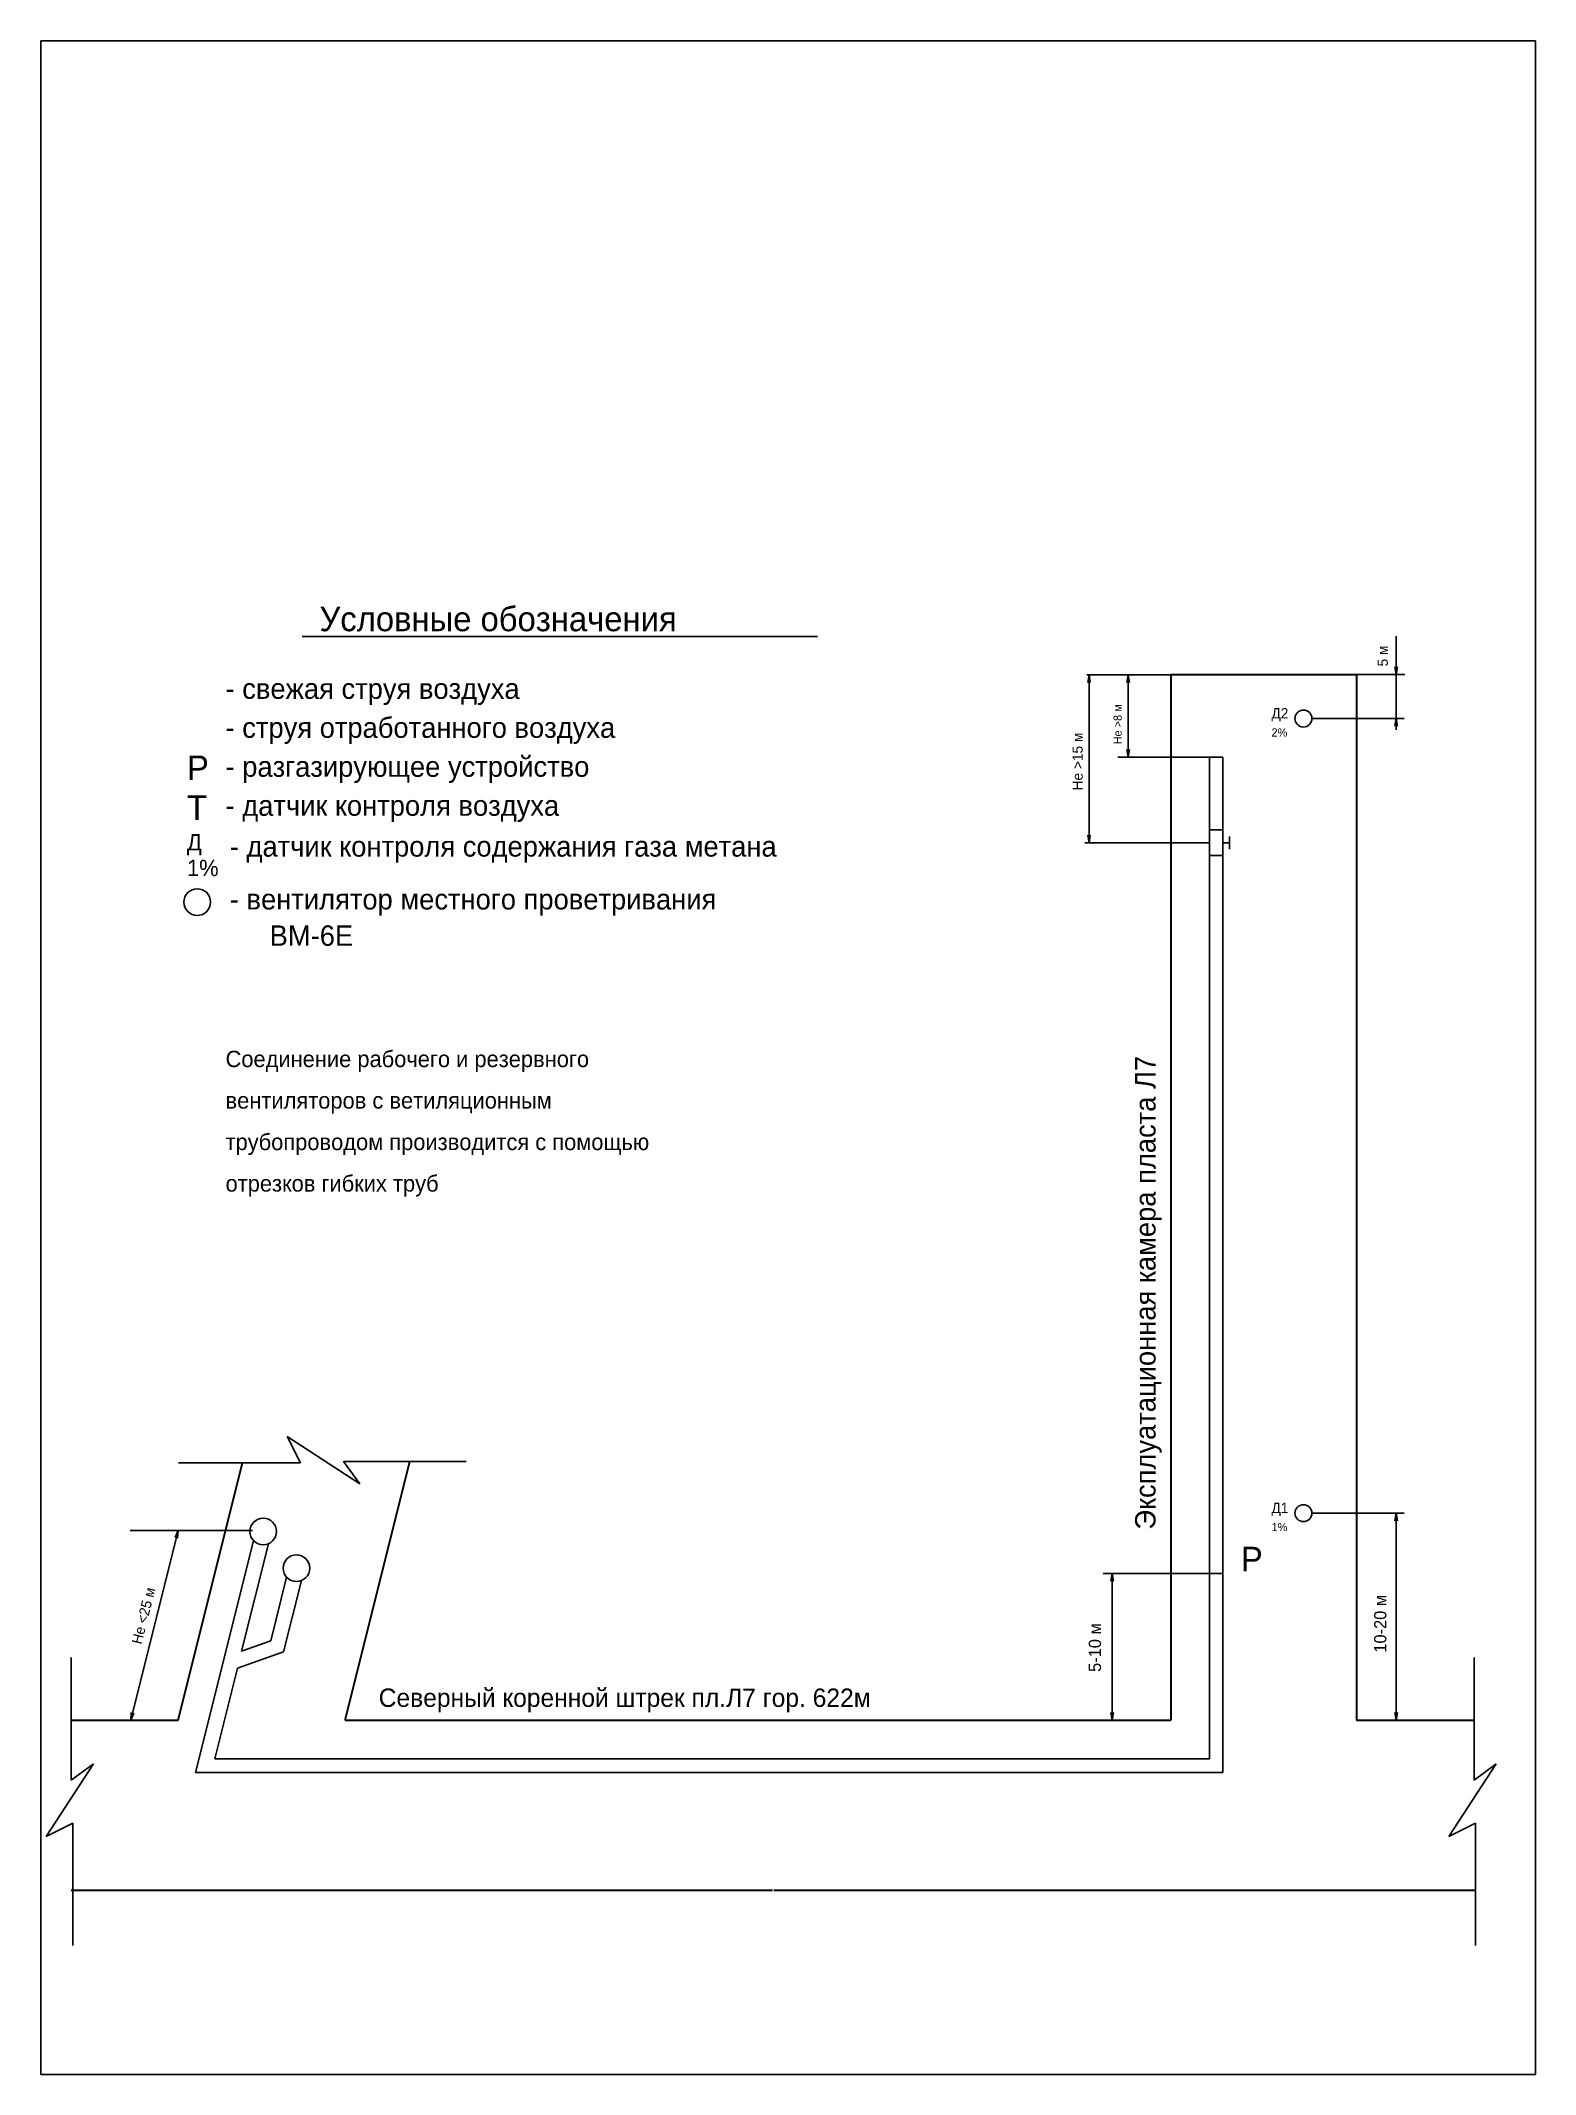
# Model space of a CAD drawing. Header units: millimetres. Extents: x 353 to 718, y -16 to 482.
import ezdxf

# ---------------------------------------------------------------- set-up
doc = ezdxf.new("R2010")
doc.units = ezdxf.units.MM

msp = doc.modelspace()

# ---------------------------------------------------------------- linework, layer by layer
for p, q in [((352.76, 481.8), (718.45, 481.8)), ((352.76, -15.62), (352.76, 481.8)), ((718.45, 481.8), (718.45, -15.62)), ((416.75, 336.03), (542.81, 336.03)), ((684.43, 336.11), (684.43, 313.26)), ((684.43, 326.76), (684.1, 328.65)), ((684.43, 326.76), (684.75, 328.65)), ((608.71, 326.72), (642.01, 326.72)), ((609.25, 326.72), (608.92, 324.83)), ((609.25, 326.72), (609.25, 285.61)), ((609.25, 326.72), (609.25, 326.72)), ((609.25, 326.72), (609.57, 324.83)), ((618.85, 326.72), (618.53, 324.83)), ((618.85, 326.72), (618.85, 306.54)), ((618.85, 326.72), (619.17, 324.83)), ((674.7, 326.76), (686.51, 326.76)), ((674.7, 326.76), (684.43, 326.76)), ((674.7, 326.76), (684.43, 326.76)), ((663.76, 316), (686.37, 316)), ((684.43, 316), (684.1, 314.11)), ((684.43, 316), (684.75, 314.11)), ((618.85, 306.54), (618.53, 308.43)), ((618.85, 306.54), (619.17, 308.43)), ((616.26, 306.54), (642.01, 306.54)), ((638.73, 306.54), (638.73, 61.52)), ((642.01, 306.54), (642.01, 58.2)), ((638.73, 288.76), (642.01, 288.76)), ((608.25, 285.61), (638.73, 285.61)), ((609.25, 285.61), (608.92, 287.5)), ((609.25, 285.61), (609.57, 287.5)), ((642.01, 285.61), (643.66, 285.61)), ((643.66, 287.18), (643.66, 284.03)), ((638.73, 282.49), (642.01, 282.49)), ((430.82, 128.85), (413.1, 140.43)), ((413.1, 140.43), (416.36, 133.91)), ((416.36, 133.91), (386.45, 133.91)), ((456.85, 134.28), (426.84, 134.28)), ((426.84, 134.28), (430.82, 128.85)), ((663.76, 121.64), (686.37, 121.64)), ((684.43, 121.64), (684.1, 119.75)), ((684.43, 121.64), (684.75, 119.75)), ((684.43, 121.64), (684.43, 71)), ((404.56, 117.41), (374.65, 117.41)), ((374.78, 71), (386.4, 117.41)), ((386.4, 117.41), (385.63, 115.65)), ((386.4, 117.41), (386.26, 115.5)), ((390.66, 58.2), (404.85, 114.9)), ((401.92, 87.88), (408.5, 114.16)), ((409.04, 90.39), (412.93, 105.96)), ((412.21, 87.73), (416.57, 105.16)), ((612.7, 106.86), (642.01, 106.86)), ((614.91, 106.86), (614.58, 104.97)), ((614.91, 106.86), (614.91, 71)), ((614.91, 106.86), (615.23, 104.97)), ((614.91, 106.86), (614.91, 106.86)), ((409.04, 90.39), (401.92, 87.88)), ((360.24, 86.31), (360.24, 56.31)), ((412.21, 87.73), (400.89, 83.74)), ((703.45, 86.31), (703.45, 56.31)), ((395.33, 61.52), (400.89, 83.74)), ((374.78, 71), (374.92, 72.91)), ((374.78, 71), (375.55, 72.75)), ((614.91, 71), (614.58, 72.89)), ((614.91, 71), (615.23, 72.89)), ((684.43, 71), (684.1, 72.89)), ((684.43, 71), (684.75, 72.89)), ((365.67, 60.29), (354.09, 42.57)), ((360.24, 56.31), (365.67, 60.29)), ((395.33, 61.52), (515.96, 61.52)), ((515.96, 61.52), (638.73, 61.52)), ((708.88, 60.29), (697.3, 42.57)), ((703.45, 56.31), (708.88, 60.29)), ((390.66, 58.2), (519.25, 58.2)), ((519.25, 58.2), (642.01, 58.2)), ((354.09, 42.57), (360.6, 45.83)), ((360.6, 45.83), (360.6, 15.91)), ((697.3, 42.57), (703.81, 45.83)), ((703.81, 45.83), (703.81, 15.91)), ((718.45, -15.62), (352.76, -15.62))]:
    msp.add_line(p, q)
at = {"lineweight": 30}
for p, q in [((629.25, 326.76), (629.25, 71)), ((629.25, 326.76), (674.7, 326.76)), ((674.7, 326.76), (674.7, 71)), ((386.38, 71), (402.13, 133.91)), ((427.25, 71), (443.08, 134.28)), ((360.24, 71), (386.38, 71)), ((427.25, 71), (506.48, 71)), ((506.48, 71), (629.25, 71)), ((674.7, 71), (703.45, 71)), ((360.24, 29.44), (531.77, 29.39)), ((532.11, 29.44), (703.81, 29.44))]:
    msp.add_line(p, q, dxfattribs=at)
msp.add_lwpolyline([(642.01, 288.76), (638.73, 288.76), (638.73, 282.49), (642.01, 282.49)], close=True)
msp.add_lwpolyline([(642.01, 288.76), (638.73, 288.76), (638.73, 282.49), (642.01, 282.49)], close=True)
for centre, radius in [((661.7, 316), 2.07), ((391.07, 271.11), 3.26), ((407.21, 117.15), 3.26), ((661.7, 121.64), 2.07), ((415.33, 108.17), 3.26)]:
    msp.add_circle(centre, radius)

# ---------------------------------------------------------------- texts
for s, height, p in [('Условные обозначения', 6, (420.97, 337.36)), ('- свежая струя воздуха', 5, (397.99, 320.81)), ('Д2', 2.5, (653.9, 316.04)), ('- струя отработанного воздуха', 5, (397.99, 311.28)), ('2%', 2, (653.9, 311.6)), ('Р', 6, (388.56, 300.95)), ('- разгазирующее устройство', 5, (397.99, 301.75)), ('Т', 6, (388.56, 291.2)), ('- датчик контроля воздуха', 5, (397.99, 292.21)), ('Д', 4, (388.56, 283.74)), ('- датчик контроля содержания газа метана', 5, (399.04, 282.23)), ('1%', 4, (388.56, 277.45)), ('- вентилятор местного проветривания', 5, (399.04, 269.3)), ('ВМ-6Е', 5, (408.78, 260.41)), ('Соединение рабочего и резервного', 4, (397.99, 230.74)), ('вентиляторов с ветиляционным', 4, (397.99, 220.59)), ('трубопроводом производится с помощью', 4, (397.99, 210.44)), ('отрезков гибких труб', 4, (397.99, 200.29)), ('Д1', 2.5, (653.9, 121.68)), ('1%', 2, (653.9, 117.24)), ('Р', 6, (646.4, 107.42)), ('Северный коренной штрек пл.Л7 гор. 622м', 4.5, (435.46, 74.25))]:
    msp.add_text(s, height=height).set_placement(p)
for s, height, rotation, p in [('5 м', 2.5, 90, (682.36, 328.75)), ('Не >8 м', 2, 90, (617.25, 309.68)), ('Не >15 м', 2.5, 90, (607.71, 298.44)), ('Эксплуатационная камера пласта Л7', 5, 90, (625.53, 117.61)), ('Не <25 м', 2.5, 75.8723, (377.41, 89.41)), ('10-20 м', 3, 90, (682, 87.52)), ('5-10 м', 3, 90, (612.19, 82.81))]:
    msp.add_text(s, height=height, rotation=rotation).set_placement(p)

doc.saveas('drawing.dxf')
